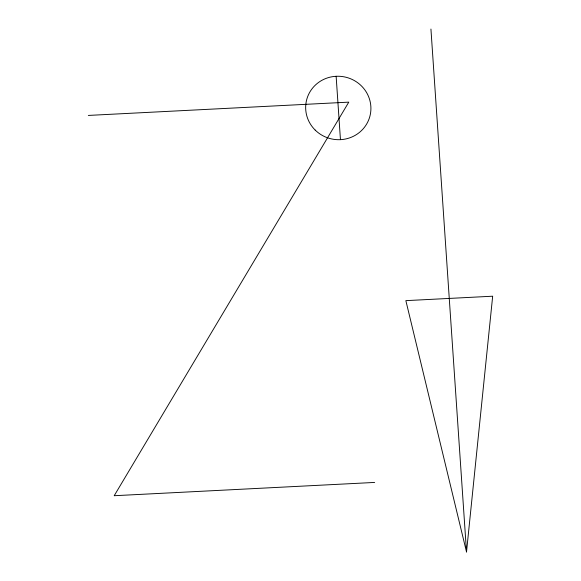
<?xml version="1.0" encoding="UTF-8"?>
<svg xmlns="http://www.w3.org/2000/svg" width="581" height="581" viewBox="0 0 581 581"><rect width="100%" height="100%" fill="white"/><g stroke="black" fill="none" stroke-linecap="round" stroke-linejoin="round"><path stroke-width="0.87" d="M466.521 551.95L492.673 296.208L405.858 300.638L466.521 551.95L430.935 29.05M88.327 115.423L348.789 102.14L114.203 495.716L374.665 482.433M336.138 76.285L340.451 139.665M315.2 130.086A32.681 31.679 13.2 0 0 369.799 116.636A32.681 31.679 13.2 0 0 329.877 77.208A32.681 31.679 13.2 0 0 315.2 130.086"/></g></svg>
